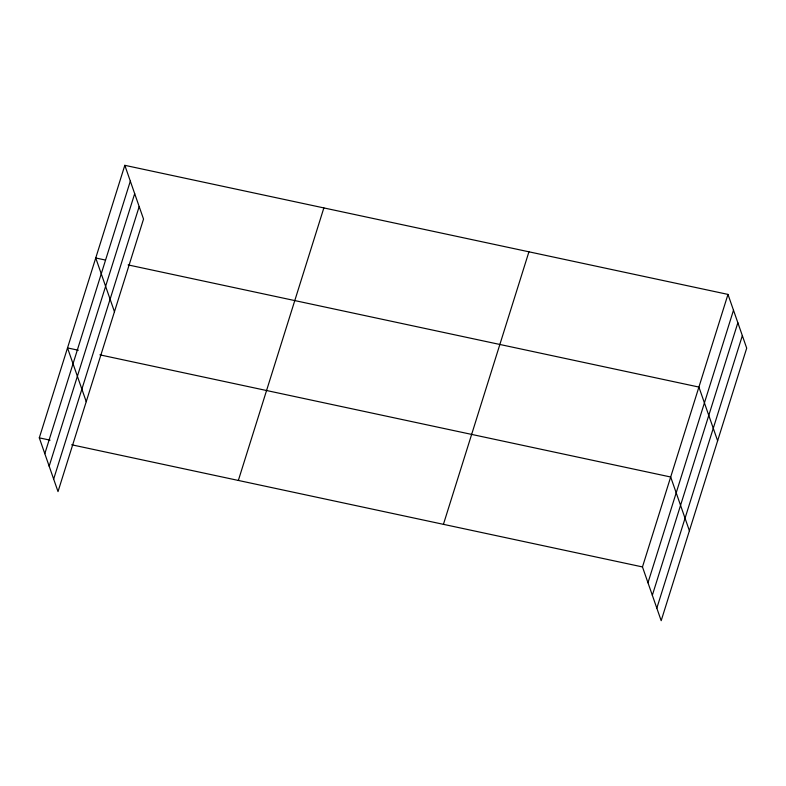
<?xml version="1.0" encoding="UTF-8"?>
<svg xmlns="http://www.w3.org/2000/svg" width="786" height="786" viewBox="0 0 786 786"><rect width="100%" height="100%" fill="white"/><g stroke="black" fill="none" stroke-linecap="round" stroke-linejoin="round"><path stroke-width="1.18" d="M124.817 165.325L143.533 219.068L58.017 491.594L39.3 437.851L124.817 165.325L727.983 294.406L746.7 348.149L661.183 620.675L642.467 566.932L727.983 294.406M44.812 453.679L130.329 181.153M49.164 466.186L134.691 193.661M53.654 479.087L139.181 206.551M238.345 480.452L323.861 207.917M443.422 524.341L528.939 251.805M647.978 582.76L733.495 310.234M652.331 595.267L737.858 322.741M656.821 608.168L742.348 335.632M105.334 260.038L95.745 257.985L114.461 311.728M128.118 264.911L698.911 387.066L717.628 440.808M78.315 350.232L67.517 347.923L86.234 401.656M99.901 354.85L670.684 477.004L689.401 530.737M39.3 437.851L50.088 440.16M71.673 444.778L642.467 566.932"/></g></svg>
